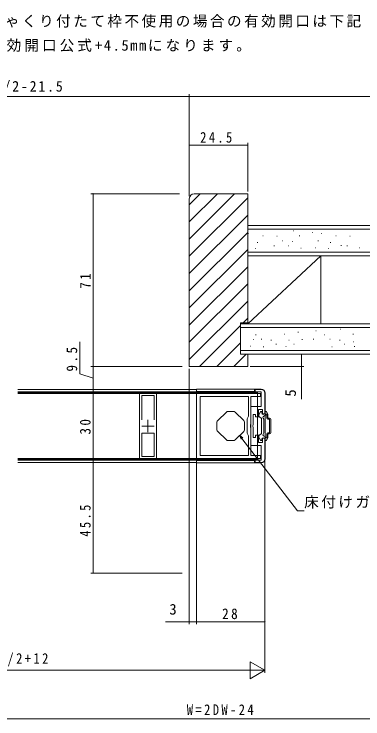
# Model space of a CAD drawing. Units: millimetres, scale not verified. Extents: x -495 to 495, y -796 to 796.
# Drawn here: x 91 to 234.3, y -466.3 to -176.3 of the extents above; entities that cross this region are included whole.
import ezdxf
from ezdxf.enums import TextEntityAlignment as Align

# ---------------------------------------------------------------- set-up
doc = ezdxf.new("R2010")
doc.units = ezdxf.units.MM
doc.header["$LTSCALE"] = 4
doc.layers.add('0-1_USER1', color=7, linetype='Continuous')
for name, color, linetype, lineweight in [('0-3_YKK_D', 6, 'Continuous', 18), ('0-4_YKK_11', 7, 'Continuous', 9), ('0-5_YKK_12', 2, 'Continuous', 18), ('0-7_YSS_K', 3, 'Continuous', 18), ('0-8_YKK_13', 4, 'Continuous', 18)]:
    doc.layers.add(name, color=color, linetype=linetype, lineweight=lineweight)
doc.styles.add('ＭＳ ゴシック', font='')
doc.styles.get('ＭＳ ゴシック').set_extended_font_data('MS Gothic')

msp = doc.modelspace()

# ---------------------------------------------------------------- linework, layer by layer
at = {"layer": '0-3_YKK_D'}
for p, q in [((-9.5, -210.301), (163, -210.301)), ((163, -251.301), (163, -209.301)), ((163, -246.235), (163, -209.301)), ((368, -210.301), (163, -210.301)), ((187, -230.301), (163, -230.301)), ((187, -249.301), (187, -229.301)), ((159, -250.301), (122.487, -250.301)), ((123.487, -250.301), (123.487, -321.301)), ((117.987, -324.401), (117.987, -311.201)), ((209.103, -316.301), (209.103, -321.301)), ((160, -321.301), (122.487, -321.301)), ((159, -321.301), (122.487, -321.301)), ((123.487, -330.801), (123.487, -321.301)), ((188, -321.301), (210.103, -321.301)), ((209.103, -321.301), (209.103, -334.701)), ((123.487, -326.051), (117.987, -324.401)), ((163, -322.301), (163, -427.301)), ((160, -330.801), (122.487, -330.801)), ((160, -330.801), (122.487, -330.801)), ((123.487, -360.801), (123.487, -330.801)), ((183.605, -349.536), (184.638, -350.886)), ((183.605, -349.536), (185, -350.609)), ((184.276, -351.162), (183.605, -349.536)), ((184.638, -350.886), (207.5, -380.762)), ((166, -359.201), (166, -427.301)), ((160, -360.801), (122.487, -360.801)), ((160, -360.801), (122.487, -360.801)), ((123.487, -360.801), (123.487, -406.301)), ((194, -359.801), (194, -447.301)), ((166, -363.501), (166, -427.301)), ((194, -363.501), (194, -427.301)), ((207.5, -380.762), (210.2, -380.762)), ((160, -406.301), (122.487, -406.301)), ((166, -426.301), (167.7, -426.301)), ((194, -426.301), (166, -426.301)), ((187.938, -442.801), (187.938, -449.801)), ((194, -446.301), (187.938, -442.801)), ((187, -446.301), (-5, -446.301)), ((194, -446.301), (181.876, -446.301)), ((194, -446.301), (187.938, -449.801)), ((-7, -466.301), (361, -466.301))]:
    msp.add_line(p, q, dxfattribs=at)
msp.add_lwpolyline([(166, -426.301), (163, -426.301), (153.2, -426.301)], dxfattribs=at)
for centre, start, end in [((163, -210.301), 0, 180), ((163, -210.301), 0, 180), ((163, -210.301), 180, 0), ((163, -210.301), 180, 0), ((163, -230.301), 0, 180), ((163, -230.301), 180, 0), ((187, -230.301), 0, 180), ((187, -230.301), 180, 0), ((123.487, -250.301), 90, 270), ((123.487, -250.301), 270, 90), ((209.103, -316.301), 90, 270), ((209.103, -316.301), 270, 90), ((123.487, -321.301), 90, 270), ((123.487, -321.301), 90, 270), ((123.487, -321.301), 270, 90), ((123.487, -321.301), 270, 90), ((209.103, -321.301), 90, 270), ((209.103, -321.301), 270, 90), ((123.487, -330.801), 90, 270), ((123.487, -330.801), 90, 270), ((123.487, -330.801), 270, 90), ((123.487, -330.801), 270, 90), ((123.487, -360.801), 90, 270), ((123.487, -360.801), 90, 270), ((123.487, -360.801), 270, 90), ((123.487, -360.801), 270, 90), ((123.487, -406.301), 90, 270), ((123.487, -406.301), 270, 90), ((163, -426.301), 0, 180), ((166, -426.301), 0, 180), ((166, -426.301), 0, 180), ((194, -426.301), 0, 180), ((163, -426.301), 180, 0), ((166, -426.301), 180, 0), ((166, -426.301), 180, 0), ((194, -426.301), 180, 0)]:
    msp.add_arc(centre, 0.106, start, end, dxfattribs=at)
at = {"layer": '0-4_YKK_11'}
for p, q in [((142.55, -332.401), (149.45, -332.401)), ((142.55, -359.201), (142.55, -332.401)), ((143.45, -333.301), (143.45, -343.301)), ((148.55, -333.301), (143.45, -333.301)), ((148.55, -343.301), (148.55, -333.301)), ((148.55, -343.301), (148.55, -333.301)), ((149.45, -332.401), (149.45, -359.201)), ((192.3, -332.401), (166, -332.401)), ((166, -332.401), (166, -359.201)), ((190, -330.801), (192.5, -330.801)), ((190, -331.801), (190, -330.801)), ((192.5, -331.801), (190, -331.801)), ((192.3, -333.601), (192.3, -332.401)), ((192.5, -337.801), (192.5, -331.801)), ((194, -332.301), (194, -340.801)), ((167.4, -333.601), (167.4, -358.001)), ((187.3, -333.601), (167.4, -333.601)), ((167.4, -333.601), (167.4, -358.001)), ((187.3, -341.762), (187.3, -333.601)), ((188.3, -333.601), (192.3, -333.601)), ((188.3, -345.131), (188.3, -333.601)), ((188.3, -337.801), (192.5, -337.801)), ((188.3, -353.801), (188.3, -337.801)), ((191.4, -339.001), (191.4, -342.001)), ((193, -339.001), (191.4, -339.001)), ((193, -340.801), (193, -339.001)), ((186.7, -342.801), (187.3, -341.762)), ((189.3, -341.101), (189.3, -345.282)), ((190.2, -341.101), (189.3, -341.101)), ((190.2, -342.001), (190.2, -341.101)), ((191.4, -342.001), (190.2, -342.001)), ((194, -340.801), (193, -340.801)), ((186.7, -348.801), (186.7, -342.801)), ((188.157, -345.322), (188.3, -345.131)), ((188.157, -346.281), (188.157, -345.322)), ((188.3, -346.472), (188.157, -346.281)), ((188.3, -358.001), (188.3, -346.472)), ((189.3, -345.282), (189.15, -345.542)), ((189.15, -345.542), (189.15, -346.061)), ((189.15, -346.061), (189.3, -346.321)), ((189.3, -346.321), (189.3, -350.501)), ((143.45, -348.801), (148.55, -348.801)), ((143.45, -358.301), (143.45, -348.801)), ((148.55, -348.801), (148.55, -358.301)), ((148.55, -348.801), (148.55, -358.301)), ((187.3, -349.841), (186.7, -348.801)), ((187.3, -358.001), (187.3, -349.841)), ((189.3, -350.501), (190.2, -350.501)), ((190.2, -349.601), (191.4, -349.601)), ((190.2, -350.501), (190.2, -349.601)), ((191.4, -349.601), (191.4, -352.601)), ((193, -350.801), (194, -350.801)), ((193, -352.601), (193, -350.801)), ((194, -350.801), (194, -359.301)), ((191.4, -352.601), (193, -352.601)), ((192.5, -353.801), (188.3, -353.801)), ((192.5, -359.801), (192.5, -353.801)), ((149.45, -359.201), (142.55, -359.201)), ((148.55, -358.301), (143.45, -358.301)), ((166, -359.201), (192.3, -359.201)), ((167.4, -358.001), (187.3, -358.001)), ((192.3, -358.001), (188.3, -358.001)), ((192.3, -359.201), (192.3, -358.001)), ((190, -359.801), (192.5, -359.801)), ((190, -360.801), (190, -359.801)), ((192.5, -360.801), (190, -360.801))]:
    msp.add_line(p, q, dxfattribs=at)
at = {"layer": '0-4_YKK_11', "color": 2, "lineweight": 18}
for p, q in [((146, -343.301), (146, -348.301)), ((143.5, -345.801), (148.5, -345.801))]:
    msp.add_line(p, q, dxfattribs=at)
at = {"layer": '0-4_YKK_11'}
for centre, start, end in [((192.5, -332.301), 0.00001, 89.99999), ((192.5, -359.301), 270.00001, 359.99999)]:
    msp.add_arc(centre, 1.5, start, end, dxfattribs=at)
at = {"layer": '0-5_YKK_12'}
for p, q in [((166, -330.801), (92.5, -330.801)), ((166, -332.401), (92.5, -332.401)), ((166, -359.201), (92.5, -359.201)), ((166, -360.801), (92.5, -360.801))]:
    msp.add_line(p, q, dxfattribs=at)
at = {"layer": '0-7_YSS_K'}
for p, q in [((163, -268.911), (181.61, -250.301)), ((163, -261.84), (174.539, -250.301)), ((163, -254.769), (167.468, -250.301)), ((163, -275.982), (187, -251.982)), ((163, -283.054), (187, -259.054)), ((163, -290.125), (187, -266.125)), ((187, -264.801), (285.75, -264.801)), ((187.371, -266.602), (187.171, -266.602)), ((205.814, -265.474), (205.614, -265.474)), ((213.656, -266.204), (213.456, -266.204)), ((217.371, -266.602), (217.171, -266.602)), ((193.408, -267.53), (193.208, -267.53)), ((199.113, -267.729), (198.913, -267.729)), ((201.435, -269.587), (201.235, -269.587)), ((208.401, -267.53), (208.201, -267.53)), ((216.044, -269.653), (215.844, -269.653)), ((223.408, -267.53), (223.208, -267.53)), ((229.113, -267.729), (228.913, -267.729)), ((191.086, -270.317), (190.886, -270.317)), ((197.986, -271.644), (197.786, -271.644)), ((203.956, -271.644), (203.756, -271.644)), ((205.416, -269.919), (205.216, -269.919)), ((214.983, -272.44), (214.783, -272.44)), ((221.086, -270.317), (220.886, -270.317)), ((225.465, -271.577), (225.265, -271.577)), ((227.986, -271.644), (227.786, -271.644)), ((233.125, -272.44), (232.925, -272.44)), ((163, -297.196), (187, -273.196)), ((187, -274.301), (285.75, -274.301)), ((190.224, -272.705), (190.024, -272.705)), ((208.998, -272.572), (208.798, -272.572)), ((220.224, -272.705), (220.024, -272.705)), ((217, -275.801), (187, -303.801)), ((163, -304.267), (187, -280.267)), ((163, -311.338), (187, -287.338)), ((163, -318.409), (187, -294.409)), ((185.178, -303.301), (187, -301.48)), ((167.178, -321.301), (184, -304.48)), ((184, -305.301), (285.75, -305.301)), ((207.827, -307.203), (207.627, -307.203)), ((215.156, -306.704), (214.956, -306.704)), ((225.314, -305.974), (225.114, -305.974)), ((189.388, -310.153), (189.188, -310.153)), ((190.458, -308.229), (190.258, -308.229)), ((192.78, -310.087), (192.58, -310.087)), ((202.246, -308.03), (202.046, -308.03)), ((209.449, -310.153), (209.249, -310.153)), ((214.121, -310.087), (213.921, -310.087)), ((218.613, -308.229), (218.413, -308.229)), ((220.935, -310.087), (220.735, -310.087)), ((230.401, -308.03), (230.201, -308.03)), ((174.25, -321.301), (184, -311.551)), ((188.327, -312.94), (188.127, -312.94)), ((196.76, -310.419), (196.56, -310.419)), ((198.809, -312.077), (198.609, -312.077)), ((202.843, -313.072), (202.643, -313.072)), ((204.038, -310.419), (203.838, -310.419)), ((206.087, -312.077), (205.887, -312.077)), ((224.916, -310.419), (224.716, -310.419)), ((226.965, -312.077), (226.765, -312.077)), ((230.6, -311.215), (230.4, -311.215)), ((230.998, -313.072), (230.798, -313.072)), ((184, -314.801), (285.75, -314.801)), ((193.568, -313.205), (193.368, -313.205)), ((221.724, -313.205), (221.524, -313.205)), ((181.321, -321.301), (186.321, -316.301))]:
    msp.add_line(p, q, dxfattribs=at)
at = {"layer": '0-7_YSS_K', "color": 7, "lineweight": 9}
for p, q in [((187, -250.301), (165, -250.301)), ((187, -303.301), (187, -250.301)), ((163, -252.301), (163, -321.301)), ((187, -263.301), (285.75, -263.301)), ((187, -275.801), (285.75, -275.801)), ((187, -275.801), (187, -303.801)), ((217, -275.801), (187, -275.801)), ((217, -303.801), (217, -275.801)), ((184, -316.301), (184, -303.301)), ((184, -303.301), (187, -303.301)), ((184, -316.301), (184, -303.301)), ((184, -303.801), (285.75, -303.801)), ((187, -303.801), (217, -303.801)), ((184, -316.301), (285.75, -316.301)), ((187, -316.301), (184, -316.301)), ((187, -321.301), (187, -316.301)), ((163, -321.301), (187, -321.301))]:
    msp.add_line(p, q, dxfattribs=at)
msp.add_arc((165, -252.301), 2, 90.00001, 179.99999, dxfattribs=at)
at = {"layer": '0-8_YKK_13'}
for p, q in [((191, -331.801), (92.5, -331.801)), ((191, -332.101), (92.5, -332.101)), ((166, -332.901), (166, -330.601)), ((192.5, -330.601), (166, -330.601)), ((189.8, -331.601), (166, -331.601)), ((189.8, -331.601), (189.8, -330.601)), ((191, -331.801), (191, -359.801)), ((194.2, -359.301), (194.2, -332.301)), ((178.21, -340.081), (174.656, -343.506)), ((178.903, -339.801), (181.097, -339.801)), ((181.791, -340.081), (185.344, -343.506)), ((191.6, -341.801), (191.6, -341.082)), ((191.64, -340.932), (192.206, -339.951)), ((191.75, -342.061), (192.45, -342.465)), ((192.466, -339.801), (192.6, -339.801)), ((192.8, -340.401), (192.8, -340.001)), ((193.498, -341.826), (194.46, -341.271)), ((194, -340.401), (194, -340.001)), ((194.434, -339.801), (194.2, -339.801)), ((195.26, -340.932), (194.694, -339.951)), ((194.8, -341.431), (194.8, -342.551)), ((195.3, -341.082), (195.3, -342.551)), ((174.35, -344.226), (174.35, -347.376)), ((185.65, -347.376), (185.65, -344.226)), ((192.6, -348.878), (192.6, -342.725)), ((193.6, -343.001), (193.315, -342.509)), ((193.6, -343.001), (193.6, -348.601)), ((195.3, -342.551), (196, -342.551)), ((195.3, -343.051), (196, -343.051)), ((196, -343.051), (196, -348.551)), ((196.5, -343.051), (196.5, -348.551)), ((178.21, -351.521), (174.656, -348.096)), ((181.791, -351.521), (185.344, -348.096)), ((191.6, -349.802), (191.6, -350.521)), ((191.64, -350.671), (192.206, -351.651)), ((191.75, -349.542), (192.45, -349.138)), ((193.6, -348.601), (193.315, -349.094)), ((193.498, -349.777), (194.46, -350.332)), ((195.26, -350.671), (194.694, -351.651)), ((194.8, -349.051), (194.8, -350.172)), ((195.3, -348.551), (196, -348.551)), ((195.3, -349.051), (195.3, -350.521)), ((195.3, -349.051), (196, -349.051)), ((178.903, -351.801), (181.097, -351.801)), ((178.903, -351.801), (179.542, -351.801)), ((180.458, -351.801), (181.097, -351.801)), ((192.466, -351.801), (192.6, -351.801)), ((192.8, -351.201), (192.8, -351.601)), ((194, -351.201), (194, -351.601)), ((194.434, -351.801), (194.2, -351.801)), ((191, -359.501), (92.5, -359.501)), ((166, -361.001), (166, -358.201)), ((191, -359.801), (92.5, -359.801)), ((189.8, -360.001), (166, -360.001)), ((192.5, -361.001), (166, -361.001)), ((189.8, -360.001), (189.8, -361.001))]:
    msp.add_line(p, q, dxfattribs=at)
for centre, radius, start, end in [((192.5, -332.301), 1.7, 0, 90), ((178.903, -340.801), 1, 90, 133.9456), ((181.097, -340.801), 1, 46.0544, 90), ((191.9, -341.082), 0.3, 150, 180), ((191.9, -341.801), 0.3, 180, 240), ((192.466, -340.101), 0.3, 90, 150), ((192.6, -340.001), 0.2, 0, 90), ((193.4, -340.401), 0.6, 180, 0), ((193.748, -342.259), 0.5, 120, 210), ((194.2, -340.001), 0.2, 90, 180), ((194.434, -340.101), 0.3, 30, 90), ((194.7, -341.201), 0.25, 293.57818, 196.04532), ((195, -341.082), 0.3, 0, 30), ((175.35, -344.226), 1, 133.9456, 180), ((184.65, -344.226), 1, 0, 46.0544), ((192.3, -342.725), 0.3, 0, 60), ((195.3, -342.551), 0.5, 180, 270), ((196, -343.051), 0.5, 0, 90), ((175.35, -347.376), 1, 180, 226.0544), ((184.65, -347.376), 1, 313.9456, 0), ((191.9, -349.802), 0.3, 120, 180), ((191.9, -350.521), 0.3, 180, 210), ((192.3, -348.878), 0.3, 300, 0), ((193.4, -351.201), 0.6, 0, 180), ((193.748, -349.344), 0.5, 150, 240), ((194.7, -350.401), 0.25, 163.95468, 66.42182), ((195.3, -349.051), 0.5, 90, 180), ((195, -350.521), 0.3, 330, 0), ((196, -348.551), 0.5, 270, 0), ((178.903, -350.801), 1, 226.0544, 270), ((181.097, -350.801), 1, 270, 313.9456), ((192.466, -351.501), 0.3, 210, 270), ((192.6, -351.601), 0.2, 270, 0), ((194.2, -351.601), 0.2, 180, 270), ((194.434, -351.501), 0.3, 270, 330), ((192.5, -359.301), 1.7, 270, 0)]:
    msp.add_arc(centre, radius, start, end, dxfattribs=at)

# ---------------------------------------------------------------- texts
at = {"layer": '0-1_USER1', "char_height": 4.399, "attachment_point": 7, "style": 'ＭＳ ゴシック'}
for s, insert in [('\\T1.17;※戸じゃくり付たて枠不使用の場合の有効開口は下記', (66.153, -181.9)), ('\\T1.21;\u3000の有効開口公式+4.5mmになります。', (66.153, -191.9))]:
    msp.add_mtext(s, dxfattribs=dict(at, insert=insert))
at = {"layer": '0-3_YKK_D', "color": 7, "style": 'ＭＳ ゴシック'}
msp.add_text('5', height=4.399, rotation=90, dxfattribs=at).set_placement((208.103, -333.701), align=Align.BOTTOM_LEFT)
msp.add_text('3', height=4.399, dxfattribs=at).set_placement((154.8, -424.701), align=Align.BOTTOM_LEFT)
at = {"layer": '0-3_YKK_D', "color": 7, "char_height": 4.399, "attachment_point": 7, "style": 'ＭＳ ゴシック'}
for s, insert in [('\\T1.26;\\W0.95;有効開口＝W/2-21.5', (47.15, -209.301)), ('\\T1.39;\\W0.85;24.5', (167.48, -229.301)), ('\\T1.17;床付けガイドピン', (210.2, -379.762)), ('\\T1.37;\\W0.9;28', (176.48, -425.301)), ('\\T1.4;\\W0.85;DW=W/2+12', (74.04, -444.701)), ('\\T1.4;\\W0.85;W=2DW-24', (161.96, -464.701))]:
    msp.add_mtext(s, dxfattribs=dict(at, insert=insert))
at = {"layer": '0-3_YKK_D', "color": 7, "char_height": 4.399, "attachment_point": 7, "rotation": 90, "style": 'ＭＳ ゴシック'}
for s, insert in [('\\T1.37;\\W0.9;71', (122.487, -289.321)), ('\\T1.38;\\W0.9;9.5', (116.987, -323.401)), ('\\T1.37;\\W0.9;30', (122.487, -349.321)), ('\\T1.39;\\W0.85;45.5', (122.487, -391.321))]:
    msp.add_mtext(s, dxfattribs=dict(at, insert=insert))

doc.saveas('drawing.dxf')
